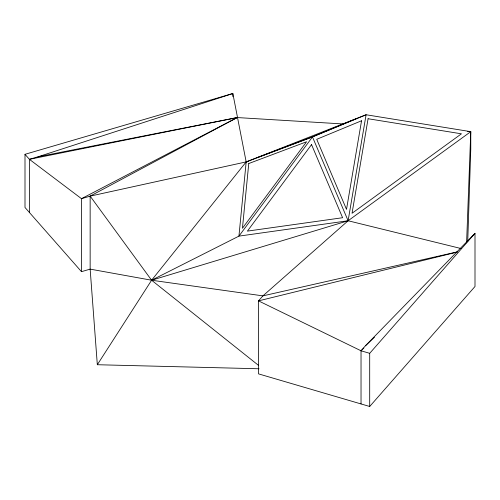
<?xml version="1.0" encoding="UTF-8"?>
<svg xmlns="http://www.w3.org/2000/svg" width="500" height="500" viewBox="0 0 500 500"><rect width="100%" height="100%" fill="white"/><g stroke="black" fill="none" stroke-linecap="round" stroke-linejoin="round"><path stroke-width="0.75" d="M467.719 241.863L470.775 149.113L470.775 131.662L366.094 114.756L246.175 161.9L90.15 196.131L81.487 198.675L29.394 159.319L25 154.312L232.844 93.519L246.175 161.9L238.938 236.125L151.606 280.231L97.325 364.725L259.019 368.769M466.594 242.838L470.775 131.662L467.663 131.475M361.031 403.944L361.031 350.788L365.438 345.788L475 233.325L475 286.488L369.7 406.481L258.506 373.869L258.506 300.875L262.906 295.875L348.119 220.756L366.094 114.756L312.481 136.931L246.175 161.9L151.606 280.231L90.15 269.125L81.487 271.669L25 207.469L25 154.312M369.7 406.481L369.7 353.325L475 233.325M457.231 252.069L258.506 300.875L361.031 350.788L363.85 348.088M365.438 345.788L374.456 337.212M343.106 123.956L237.231 117.562L90.15 196.131L151.606 280.231L348.119 220.756L470.775 131.662M29.394 212.475L29.394 159.319L38.056 156.775L237.231 117.562L81.487 198.675L81.487 271.669M357.269 118.306L312.45 136.838L257.025 157.713M38.056 156.775L232.844 93.519L232.844 96.6M457.188 251.906L262.906 295.875L151.606 280.231L258.65 365.475M29.394 159.319L237.231 117.562M348.119 220.756L238.938 236.125L312.481 136.931L348.119 220.756L461.025 248.531M246.175 161.9L248.494 161.588M361.031 350.788L369.7 353.325M97.325 364.725L90.15 269.125L90.15 196.131M248.756 163.538L242.444 228.256L306.575 141.762L248.756 163.538M361.544 120.769L346.512 209.381L316.725 139.306L361.544 120.769M368.075 118.737L352.044 213.269L461.438 133.812L368.075 118.737M311.537 144.625L247.406 231.119L342.606 217.719L311.537 144.625"/></g></svg>
